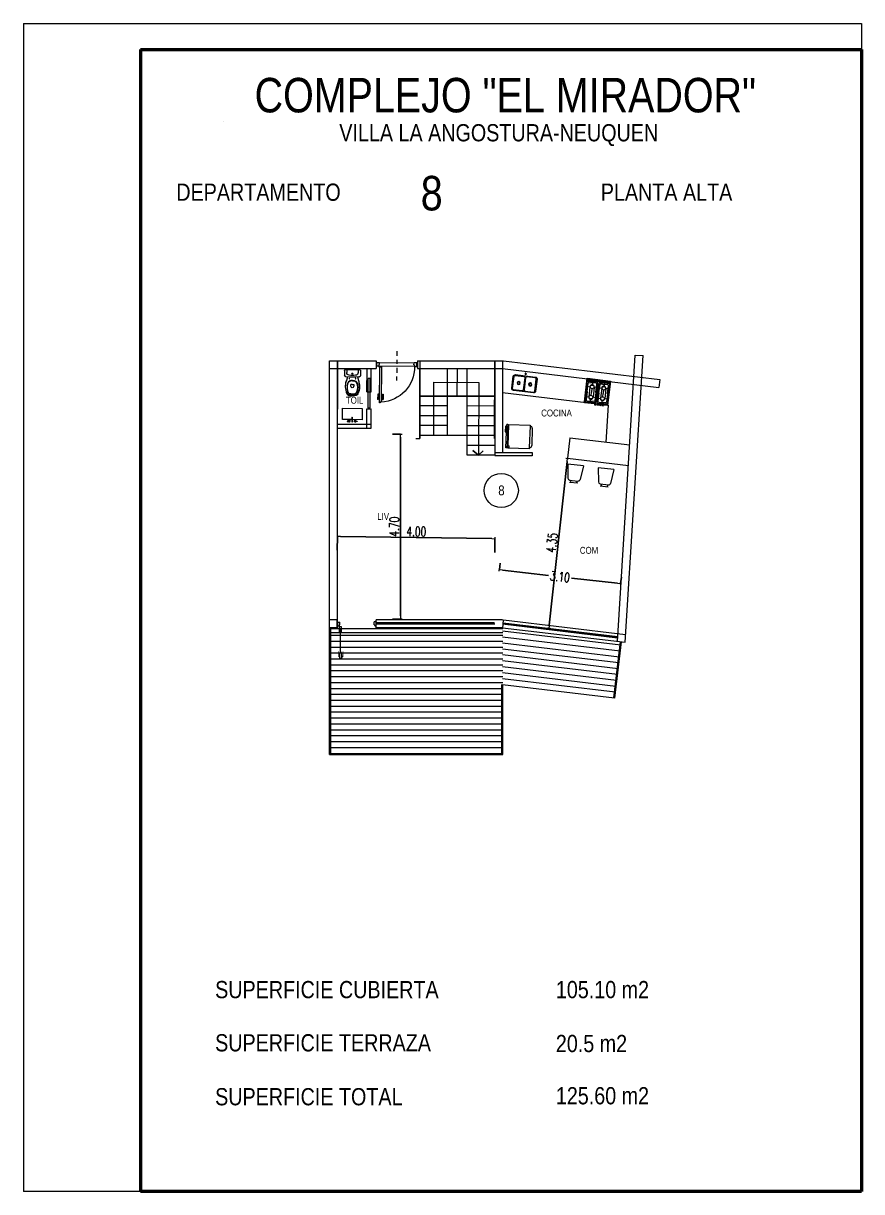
# Model space of a CAD drawing. Header units: millimetres. Extents: x 4525 to 9082, y 179 to 563.
# Drawn here: x 5240.97 to 5262.27, y 448.9 to 478.57 of the extents above; entities that cross this region are included whole.
import ezdxf

# ---------------------------------------------------------------- set-up
doc = ezdxf.new("R2010")
doc.units = ezdxf.units.MM
doc.header["$LTSCALE"] = 100
doc.linetypes.add('ACAD_ISO04W100', pattern=[30, 24, -3, 0, -3])
doc.linetypes.add('DASHDOT2', pattern=[0.5, 0.25, -0.125, 0, -0.125])
doc.layers.get('DEFPOINTS').update_dxf_attribs({"lineweight": 5})
for name, color, linetype, lineweight in [('000-Ejes', 251, 'ACAD_ISO04W100', 5), ('003-Equipamiento', 251, 'Continuous', 9), ('003-Mesada', 31, 'Continuous', 25), ('004-Carpinterias', 1, 'Continuous', 18), ('004-Carpinterias Puertas', 1, 'Continuous', 13), ('006-Cotas parciales', 7, 'Continuous', 5), ('A01-Barrido', 250, 'Continuous', 5), ('A01-Carpinterias', 1, 'Continuous', 18), ('EQ-cocinas', 24, 'Continuous', 18), ('HATCH MUROS', 251, 'Continuous', 9), ('SANIT', 12, 'Continuous', 13), ('SANIT-INT', 11, 'Continuous', 5)]:
    doc.layers.add(name, color=color, linetype=linetype, lineweight=lineweight)
doc.layers.add('CONT-MNR', color=47, linetype='Continuous')
doc.styles.add('AREAL', font='ARIALN.TTF')
doc.styles.add('COTAS', font='ROMANS.shx', dxfattribs={"width": 0.7})
doc.dimstyles.new('COTA40', dxfattribs={"dimscale": 0.4, "dimtxt": 0.3, "dimasz": 0.2, "dimexe": 0, "dimexo": 0, "dimgap": 0.09, "dimtad": 1, "dimzin": 0, "dimdsep": 46, "dimtxsty": 'COTAS', "dimblk1": 'COTA_N', "dimblk2": 'COTA_N', "dimsah": 1, "dimcen": 0.1, "dimclrd": 1, "dimclre": 8, "dimclrt": 5, "dimaunit": 1, "dimadec": 3, "dimazin": 0, "dimtfac": 1, "dimtix": 1, "dimtmove": 2, "dimatfit": 3, "dimldrblk": 'COTA_N', "dimfxl": 0, "dimtolj": 1, "dimtzin": 0, "dimarcsym": 0})

# ---------------------------------------------------------------- blocks, each defined once
blk = doc.blocks.new('COTA_N')
for p, q in [((-1, 0), (0, 0)), ((0, 0.5), (0, -0.5))]:
    blk.add_line(p, q)
at = {"const_width": 0.065}
blk.add_lwpolyline([(0.14, 0.14), (0.28, 0.28), (0, 0), (-0.14, -0.14), (-0.28, -0.28)], dxfattribs=at)
blk = doc.blocks.new('*D649')
at = {"layer": '006-Cotas parciales', "color": 8, "lineweight": -2, "ltscale": 100}
for p, q in [((5248.945, 465.192), (5248.95, 465.539)), ((5252.945, 465.138), (5252.95, 465.485))]:
    blk.add_line(p, q, dxfattribs=at)
at = {"layer": '006-Cotas parciales', "color": 1, "lineweight": -2, "ltscale": 100}
blk.add_line((5249.03, 465.538), (5252.87, 465.486), dxfattribs=at)
at = {"layer": 'DEFPOINTS', "color": 0, "ltscale": 100}
for p in [(5252.95, 465.485), (5248.945, 465.192), (5252.945, 465.138)]:
    blk.add_point(p, dxfattribs=at)
at = {"layer": '006-Cotas parciales', "color": 1, "lineweight": -2, "ltscale": 100, "xscale": 0.08000000000000002, "yscale": 0.08000000000000002, "zscale": 0.08000000000000002}
for p, rotation in [((5248.95, 465.539), 179.2243862951186), ((5252.95, 465.485), 359.2243862951186)]:
    blk.add_blockref('COTA_N', p, dxfattribs=dict(at, rotation=rotation))
at = {"layer": '006-Cotas parciales', "color": 5, "ltscale": 100, "insert": (5250.952, 465.668), "char_height": 0.12, "attachment_point": 5, "rotation": 359.2244, "style": 'COTAS'}
blk.add_mtext('\\A1;{\\H2x;4.00}', dxfattribs=at)
blk = doc.blocks.new('*D650')
at = {"layer": '006-Cotas parciales', "color": 8, "lineweight": -2, "ltscale": 100}
for p, q in [((5250.349, 468.139), (5250.552, 468.139)), ((5250.348, 463.442), (5250.551, 463.442))]:
    blk.add_line(p, q, dxfattribs=at)
at = {"layer": '006-Cotas parciales', "color": 1, "lineweight": -2, "ltscale": 100}
blk.add_line((5250.552, 468.059), (5250.551, 463.522), dxfattribs=at)
at = {"layer": 'DEFPOINTS', "color": 0, "ltscale": 100}
for p in [(5250.349, 468.139), (5250.348, 463.442), (5250.551, 463.442)]:
    blk.add_point(p, dxfattribs=at)
at = {"layer": '006-Cotas parciales', "color": 1, "lineweight": -2, "ltscale": 100, "xscale": 0.08000000000000002, "yscale": 0.08000000000000002, "zscale": 0.08000000000000002}
for p, rotation in [((5250.552, 468.139), 89.99190464222755), ((5250.551, 463.442), 269.9919046422276)]:
    blk.add_blockref('COTA_N', p, dxfattribs=dict(at, rotation=rotation))
at = {"layer": '006-Cotas parciales', "color": 5, "ltscale": 100, "insert": (5250.395, 465.791), "char_height": 0.12, "attachment_point": 5, "rotation": 89.9919, "style": 'COTAS'}
blk.add_mtext('\\A1;{\\H2x;4.70}', dxfattribs=at)
blk = doc.blocks.new('Anaf1')
at = {"layer": 'SANIT', "linetype": 'ByBlock'}
for p, q in [((-0.295, 0), (0.295, 0)), ((-0.295, -0.05), (-0.295, 0)), ((0.295, 0), (0.295, -0.625)), ((-0.295, -0.05), (-0.295, -0.616)), ((-0.286, -0.333), (-0.286, -0.092)), ((-0.266, -0.072), (-0.15, -0.072)), ((-0.034, -0.072), (-0.15, -0.072)), ((-0.014, -0.333), (-0.014, -0.092)), ((0.014, -0.333), (0.014, -0.092)), ((0.034, -0.072), (0.15, -0.072)), ((0.266, -0.072), (0.15, -0.072)), ((0.286, -0.333), (0.286, -0.092)), ((-0.286, -0.333), (-0.286, -0.574)), ((-0.014, -0.333), (-0.014, -0.574)), ((0.014, -0.333), (0.014, -0.574)), ((0.286, -0.333), (0.286, -0.574)), ((-0.295, -0.625), (-0.295, -0.616)), ((-0.035, -0.625), (-0.295, -0.625)), ((-0.266, -0.594), (-0.15, -0.594)), ((-0.034, -0.594), (-0.15, -0.594)), ((-0.035, -0.625), (-0.035, -0.643)), ((-0.035, -0.643), (0.001, -0.643)), ((0.001, -0.643), (0.001, -0.625)), ((0.028, -0.625), (0.001, -0.625)), ((0.028, -0.625), (0.028, -0.643)), ((0.028, -0.643), (0.064, -0.643)), ((0.034, -0.594), (0.15, -0.594)), ((0.064, -0.643), (0.064, -0.625)), ((0.091, -0.625), (0.064, -0.625)), ((0.091, -0.625), (0.091, -0.643)), ((0.091, -0.643), (0.127, -0.643)), ((0.127, -0.643), (0.127, -0.625)), ((0.154, -0.625), (0.127, -0.625)), ((0.266, -0.594), (0.15, -0.594)), ((0.154, -0.625), (0.154, -0.643)), ((0.154, -0.643), (0.19, -0.643)), ((0.295, -0.625), (0.19, -0.625)), ((0.19, -0.643), (0.19, -0.625))]:
    blk.add_line(p, q, dxfattribs=at)
for centre in [(-0.15, -0.203), (0.15, -0.203), (-0.15, -0.463), (0.15, -0.463)]:
    blk.add_circle(centre, 0.046, dxfattribs=at)
for centre, start, end in [((-0.266, -0.092), 90, 180), ((-0.034, -0.092), 0, 90), ((0.034, -0.092), 90, 180), ((0.266, -0.092), 0, 90), ((-0.266, -0.574), 180, 270), ((-0.034, -0.574), 270, 0), ((0.034, -0.574), 180, 270), ((0.266, -0.574), 270, 0)]:
    blk.add_arc(centre, 0.02, start, end, dxfattribs=at)
at = {"layer": 'SANIT-INT'}
for p, q in [((-0.295, -0.032), (0.295, -0.032)), ((-0.295, -0.05), (0.295, -0.05)), ((-0.286, -0.203), (-0.19, -0.203)), ((-0.258, -0.333), (-0.258, -0.12)), ((-0.238, -0.1), (-0.15, -0.1)), ((-0.205, -0.203), (-0.205, -0.463)), ((-0.15, -0.072), (-0.15, -0.163)), ((-0.062, -0.1), (-0.15, -0.1)), ((-0.15, -0.243), (-0.15, -0.333)), ((-0.014, -0.203), (-0.11, -0.203)), ((-0.095, -0.203), (-0.095, -0.463)), ((-0.042, -0.333), (-0.042, -0.12)), ((0.014, -0.203), (0.11, -0.203)), ((0.042, -0.333), (0.042, -0.12)), ((0.062, -0.1), (0.15, -0.1)), ((0.095, -0.203), (0.095, -0.463)), ((0.15, -0.072), (0.15, -0.163)), ((0.237, -0.1), (0.15, -0.1)), ((0.15, -0.243), (0.15, -0.333)), ((0.286, -0.203), (0.19, -0.203)), ((0.205, -0.203), (0.205, -0.463)), ((0.258, -0.333), (0.258, -0.12)), ((-0.286, -0.463), (-0.19, -0.463)), ((-0.258, -0.333), (-0.258, -0.546)), ((-0.238, -0.566), (-0.15, -0.566)), ((-0.15, -0.423), (-0.15, -0.333)), ((-0.15, -0.594), (-0.15, -0.503)), ((-0.062, -0.566), (-0.15, -0.566)), ((-0.014, -0.463), (-0.11, -0.463)), ((-0.042, -0.333), (-0.042, -0.546)), ((0.014, -0.463), (0.11, -0.463)), ((0.042, -0.333), (0.042, -0.546)), ((0.062, -0.566), (0.15, -0.566)), ((0.15, -0.423), (0.15, -0.333)), ((0.15, -0.594), (0.15, -0.503)), ((0.237, -0.566), (0.15, -0.566)), ((0.286, -0.463), (0.19, -0.463)), ((0.258, -0.333), (0.258, -0.546)), ((0.295, -0.616), (-0.295, -0.616)), ((0.001, -0.625), (-0.035, -0.625)), ((0.064, -0.625), (0.028, -0.625)), ((0.127, -0.625), (0.091, -0.625)), ((0.19, -0.625), (0.154, -0.625))]:
    blk.add_line(p, q, dxfattribs=at)
for centre, radius, start, end in [((-0.238, -0.12), 0.02, 90, 180), ((-0.15, -0.203), 0.055, 0, 180), ((-0.062, -0.12), 0.02, 0, 90), ((0.062, -0.12), 0.02, 90, 180), ((0.15, -0.203), 0.055, 0, 180), ((0.237, -0.121), 0.0209, 2.4007, 90.3937), ((-0.238, -0.546), 0.02, 180, 270), ((-0.15, -0.463), 0.055, 180, 0), ((-0.062, -0.546), 0.02, 270, 0), ((0.062, -0.546), 0.02, 180, 270), ((0.15, -0.463), 0.055, 180, 0), ((0.237, -0.545), 0.0209, 269.6063, 357.5993)]:
    blk.add_arc(centre, radius, start, end, dxfattribs=at)
blk = doc.blocks.new('MI PILETA 104EC')
at = {"layer": 'SANIT'}
for points in [[(-0.01, 0.104), (-0.01, 0.414, 0.414214), (-0.04, 0.444), (-0.255, 0.444, 0.414214), (-0.285, 0.414), (-0.285, 0.104, 0.414214), (-0.255, 0.074), (-0.04, 0.074, 0.414214)], [(0.04, 0.444), (0.255, 0.444, -0.414214), (0.285, 0.414), (0.285, 0.104, -0.414214), (0.255, 0.074), (0.04, 0.074, -0.414214), (0.01, 0.104), (0.01, 0.414, -0.414214)]]:
    blk.add_lwpolyline(points, format="xyb", close=True, dxfattribs=at)
at = {"layer": 'SANIT-INT'}
blk.add_lwpolyline([(0.305, 0.104), (0.305, 0.414, 0.414214), (0.255, 0.464), (-0.255, 0.464, 0.414214), (-0.305, 0.414), (-0.305, 0.104, 0.414214), (-0.255, 0.054), (0.255, 0.054, 0.414214)], format="xyb", close=True, dxfattribs=at)
for centre, radius in [((-0.147, 0.259), 0.041), ((0.148, 0.259), 0.041), ((-0.147, 0.259), 0.029), ((0, 0), 0.017), ((0.148, 0.259), 0.029)]:
    blk.add_circle(centre, radius, dxfattribs=at)
blk = doc.blocks.new('Hela1')
at = {"layer": 'SANIT'}
for p, q in [((-0.22, 0), (0.22, 0)), ((-0.3, -0.61), (-0.3, -0.06)), ((-0.3, -0.06), (-0.27, -0.06)), ((-0.27, -0.06), (-0.27, -0.05)), ((-0.27, -0.06), (0.27, -0.06)), ((0.27, -0.05), (0.27, -0.06)), ((0.27, -0.06), (0.3, -0.06)), ((0.3, -0.06), (0.3, -0.61)), ((-0.3, -0.61), (-0.29, -0.61)), ((-0.29, -0.63), (-0.3, -0.63)), ((-0.3, -0.63), (-0.3, -0.66)), ((-0.255, -0.66), (-0.3, -0.66)), ((-0.29, -0.61), (-0.29, -0.63)), ((-0.255, -0.69), (-0.255, -0.66)), ((-0.255, -0.69), (-0.105, -0.69)), ((-0.105, -0.69), (-0.105, -0.66)), ((0.3, -0.66), (-0.105, -0.66)), ((0.29, -0.61), (0.29, -0.63)), ((0.29, -0.61), (0.3, -0.61)), ((0.3, -0.63), (0.29, -0.63)), ((0.3, -0.63), (0.3, -0.66))]:
    blk.add_line(p, q, dxfattribs=at)
for centre, start, end in [((-0.22, -0.05), 90, 180), ((0.22, -0.05), 0, 90)]:
    blk.add_arc(centre, 0.05, start, end, dxfattribs=at)
at = {"layer": 'SANIT-INT'}
for p, q in [((0.24, -0.61), (0.24, -0.585)), ((0.24, -0.585), (0.29, -0.585)), ((0.29, -0.585), (0.29, -0.61)), ((-0.29, -0.61), (0.24, -0.61)), ((-0.29, -0.63), (0.26, -0.63)), ((-0.255, -0.66), (-0.105, -0.66)), ((0.29, -0.66), (0.24, -0.61)), ((0.29, -0.63), (0.29, -0.66))]:
    blk.add_line(p, q, dxfattribs=at)
blk = doc.blocks.new('INOD-MONACO-AP-PLANTA-CON-DPTO')
at = {"layer": 'SANIT'}
for p, q in [((-0.188, 0), (0.188, 0)), ((-0.204, -0.015), (-0.204, -0.142)), ((-0.174, -0.172), (-0.197, -0.156)), ((-0.13, -0.179), (-0.156, -0.27)), ((0.127, -0.18), (0.152, -0.27)), ((0.174, -0.172), (0.197, -0.156)), ((0.204, -0.015), (0.204, -0.142))]:
    blk.add_line(p, q, dxfattribs=at)
for points in [[(-0.002, -0.27, 0.121524), (-0.085, -0.286, 0.060693)], [(-0.002, -0.27, -0.121524), (0.081, -0.286, -0.060693)], [(-0.104, -0.3, 0.02892), (-0.111, -0.31, 0.156998), (-0.133, -0.488, 0.072829), (-0.105, -0.587, 0.204333), (-0.084, -0.607, 0.080392), (-0.002, -0.622)], [(0.099, -0.3, -0.02892), (0.107, -0.31, -0.156998), (0.129, -0.488, -0.072829), (0.101, -0.587, -0.204333), (0.08, -0.607, -0.080392), (-0.002, -0.622)], [(-0.124, -0.609, 0.122968), (-0.091, -0.634, 0.092568), (-0.002, -0.647, 0.093376)], [(0.12, -0.609, -0.122968), (0.087, -0.634, -0.092568), (-0.002, -0.647, -0.093376)]]:
    blk.add_lwpolyline(points, format="xyb", dxfattribs=at)
for centre, radius, start, end in [((-0.189, -0.017), 0.0168, 83.451, 131.9108), ((0.189, -0.017), 0.0168, 48.0892, 96.549), ((-0.188, -0.015), 0.017, 140.4696, 180), ((-0.188, -0.142), 0.017, 180, 235.4915), ((-0.165, -0.158), 0.017, 235.4915, 261.4564), ((0.408, -0.421), 0.583, 165.0356, 174.6982), ((0, 0.94), 1.127, 261.4564, 278.5436), ((-0.061, -0.336), 0.0558, 115.8294, 139.7492), ((0.057, -0.336), 0.0558, 40.2508, 64.1706), ((-0.412, -0.421), 0.583, 5.3018, 14.9644), ((0.165, -0.158), 0.017, 278.5436, 304.5085), ((0.188, -0.142), 0.017, 304.5085, 0), ((0.188, -0.015), 0.017, 0, 39.5304), ((0.107, -0.415), 0.285, 170.2891, 184.611), ((0.245, -0.406), 0.422, 184.3014, 206.071), ((-0.025, -0.535), 0.123, 207.5391, 216.6672), ((0.021, -0.535), 0.123, 323.3328, 332.4609), ((-0.249, -0.406), 0.422, 333.929, 356.9789), ((-0.111, -0.415), 0.285, 357.2885, 9.7109)]:
    blk.add_arc(centre, radius, start, end, dxfattribs=at)
at = {"layer": 'SANIT-INT'}
for p, q in [((-0.145, 0), (-0.145, -0.067)), ((0.145, 0), (0.145, -0.067)), ((0.002, -0.368), (-0.034, -0.369)), ((0.002, -0.368), (0.037, -0.369))]:
    blk.add_line(p, q, dxfattribs=at)
for points in [[(-0.156, -0.27, 0.058031), (-0.185, -0.429, 0.099768), (-0.142, -0.607, 0.155256), (-0.096, -0.647, 0.093906), (-0.002, -0.66, 0.093906)], [(-0.003, -0.279, 0.08742), (-0.06, -0.286, 0.121524)], [(0.152, -0.27, -0.058031), (0.181, -0.429, -0.099768), (0.138, -0.607, -0.155256), (0.092, -0.647, -0.093906), (-0.002, -0.66, -0.093906)], [(-0.002, -0.279, -0.08742), (0.056, -0.286, -0.121524)]]:
    blk.add_lwpolyline(points, format="xyb", dxfattribs=at)
for centre, radius in [((-0.082, -0.221), 0.00743), ((0, -0.11), 0.02), ((0.078, -0.221), 0.00743)]:
    blk.add_circle(centre, radius, dxfattribs=at)
for centre, radius, start, end in [((-0.075, -0.067), 0.07, 180, 265.7397), ((-0.036, -0.358), 0.0764, 108.7508, 160.6658), ((0, 0.94), 1.08, 265.7397, 274.2603), ((0.032, -0.358), 0.0764, 19.3342, 71.2492), ((0.075, -0.067), 0.07, 274.2603, 0), ((0.219, -0.443), 0.35, 174.9532, 203.9732), ((0.162, -0.448), 0.293, 156.8405, 172.9203), ((-0.071, -0.572), 0.0321, 203.9732, 250.1669), ((-0.034, -0.374), 0.005, 91.9734, 179.8282), ((0.152, -0.375), 0.191, 179.8282, 196.8593), ((-0.019, -0.427), 0.0118, 196.8593, 200.5908), ((0.002, -0.419), 0.0346, 200.5908, 269.6445), ((0.001, -0.419), 0.0346, 270.3555, 339.4092), ((-0.149, -0.375), 0.191, 343.1407, 0.1718), ((0.023, -0.427), 0.0118, 339.4092, 343.1407), ((0.037, -0.374), 0.005, 0.1718, 88.0266), ((0.067, -0.572), 0.0321, 289.8331, 336.0268), ((-0.223, -0.443), 0.35, 336.0268, 5.0468), ((-0.166, -0.448), 0.293, 7.0797, 23.1595), ((0.005, -0.362), 0.255, 250.1669, 268.5519), ((-0.009, -0.362), 0.255, 271.4481, 289.8331)]:
    blk.add_arc(centre, radius, start, end, dxfattribs=at)
blk = doc.blocks.new('*D651')
at = {"layer": '006-Cotas parciales', "color": 251, "lineweight": -2}
for p, q in [((5253.082, 464.862), (5253.063, 464.696)), ((5256.163, 464.509), (5256.144, 464.343))]:
    blk.add_line(p, q, dxfattribs=at)
at = {"layer": '006-Cotas parciales', "color": 1, "lineweight": -2}
for p, q in [((5253.142, 464.687), (5254.313, 464.553)), ((5256.065, 464.352), (5254.894, 464.486))]:
    blk.add_line(p, q, dxfattribs=at)
at = {"layer": 'DEFPOINTS', "color": 0}
for p in [(5253.082, 464.862), (5256.144, 464.343), (5256.163, 464.509)]:
    blk.add_point(p, dxfattribs=at)
at = {"layer": '006-Cotas parciales', "color": 1, "lineweight": -2, "xscale": 0.08000000000000002, "yscale": 0.08000000000000002, "zscale": 0.08000000000000002}
for p, rotation in [((5253.063, 464.696), 173.4718368102458), ((5256.144, 464.343), 353.4718368102457)]:
    blk.add_blockref('COTA_N', p, dxfattribs=dict(at, rotation=rotation))
at = {"layer": '006-Cotas parciales', "color": 5, "insert": (5254.603, 464.519), "char_height": 0.12, "attachment_point": 5, "rotation": 353.4718, "style": 'COTAS'}
blk.add_mtext('\\A1;{\\H2x;3.10}', dxfattribs=at)
blk = doc.blocks.new('PUERTA 1.04 0.90 PT')
at = {"layer": '000-Ejes', "linetype": 'DASHDOT2', "ltscale": 0.005}
blk.add_line((804.584, 1061.02), (803.739, 1061.02), dxfattribs=at)
at = {"layer": '004-Carpinterias', "color": 1, "linetype": 'Continuous'}
for p, q in [((803.266, 1060.606), (803.266, 1060.591)), ((803.281, 1060.606), (803.266, 1060.606)), ((803.266, 1060.606), (803.266, 1060.591)), ((803.281, 1060.633), (803.281, 1060.606)), ((803.331, 1060.633), (803.331, 1060.643)), ((803.379, 1060.643), (803.331, 1060.643)), ((803.486, 1060.681), (803.346, 1060.681)), ((803.346, 1060.663), (803.346, 1060.681)), ((803.486, 1060.663), (803.346, 1060.663)), ((803.379, 1060.633), (803.379, 1060.643)), ((803.486, 1060.663), (803.486, 1060.681)), ((803.331, 1060.591), (803.331, 1060.581)), ((803.379, 1060.581), (803.331, 1060.581)), ((803.346, 1060.561), (803.346, 1060.543)), ((803.486, 1060.561), (803.346, 1060.561)), ((803.486, 1060.543), (803.346, 1060.543)), ((803.379, 1060.591), (803.379, 1060.581)), ((803.486, 1060.561), (803.486, 1060.543))]:
    blk.add_line(p, q, dxfattribs=at)
at = {"layer": '004-Carpinterias', "linetype": 'Continuous'}
for p, q in [((804.181, 1060.633), (803.281, 1060.633)), ((803.266, 1060.591), (804.181, 1060.591))]:
    blk.add_line(p, q, dxfattribs=at)
at = {"layer": '004-Carpinterias', "ltscale": 0.01, "const_width": 0.02}
for points in [[(803.486, 1060.672), (803.346, 1060.672)], [(803.486, 1060.552), (803.346, 1060.552)]]:
    blk.add_lwpolyline(points, dxfattribs=at)
at = {"layer": 'A01-Barrido', "linetype": 'Continuous'}
for p, q in [((804.197, 1061.473), (804.196, 1060.568)), ((804.286, 1060.583), (804.287, 1061.458))]:
    blk.add_line(p, q, dxfattribs=at)
for points in [[(804.181, 1060.578), (804.181, 1060.613), (804.186, 1060.613), (804.186, 1060.58)], [(804.194, 1060.573), (804.226, 1060.573), (804.226, 1060.568), (804.192, 1060.568)]]:
    blk.add_lwpolyline(points, dxfattribs=at)
blk.add_circle((804.186, 1060.573), 0.0075, dxfattribs=at)
blk.add_arc((804.177, 1060.575), 0.898, 88.7484, 176.2981, dxfattribs=at)
at = {"layer": 'A01-Carpinterias', "linetype": 'Continuous'}
for p, q in [((804.197, 1061.473), (804.197, 1061.533)), ((804.197, 1061.533), (804.217, 1061.533)), ((804.217, 1061.528), (804.217, 1061.533)), ((804.217, 1061.528), (804.267, 1061.528)), ((804.267, 1061.533), (804.267, 1061.528)), ((804.267, 1061.533), (804.287, 1061.533)), ((804.287, 1061.533), (804.287, 1061.458)), ((804.287, 1061.533), (804.287, 1061.533)), ((804.237, 1061.473), (804.197, 1061.473)), ((804.237, 1061.458), (804.237, 1061.473)), ((804.237, 1061.458), (804.287, 1061.458)), ((804.181, 1060.591), (804.181, 1060.633)), ((804.196, 1060.568), (804.196, 1060.548)), ((804.236, 1060.568), (804.196, 1060.568)), ((804.196, 1060.548), (804.196, 1060.508)), ((804.196, 1060.548), (804.196, 1060.548)), ((804.196, 1060.508), (804.206, 1060.508)), ((804.196, 1060.508), (804.217, 1060.508)), ((804.217, 1060.513), (804.217, 1060.508)), ((804.217, 1060.513), (804.267, 1060.513)), ((804.236, 1060.583), (804.286, 1060.583)), ((804.236, 1060.583), (804.236, 1060.568)), ((804.267, 1060.508), (804.267, 1060.513)), ((804.267, 1060.508), (804.286, 1060.508)), ((804.286, 1060.508), (804.276, 1060.508)), ((804.286, 1060.508), (804.286, 1060.583))]:
    blk.add_line(p, q, dxfattribs=at)
blk = doc.blocks.new('*D652')
at = {"layer": '006-Cotas parciales', "color": 1, "lineweight": -2, "ltscale": 100}
blk.add_line((5254.782, 467.449), (5254.327, 463.285), dxfattribs=at)
at = {"layer": 'DEFPOINTS', "color": 0, "ltscale": 100}
for p in [(5254.791, 467.528), (5254.318, 463.205), (5254.318, 463.205)]:
    blk.add_point(p, dxfattribs=at)
at = {"layer": '006-Cotas parciales', "color": 1, "lineweight": -2, "ltscale": 100, "xscale": 0.08000000000000002, "yscale": 0.08000000000000002, "zscale": 0.08000000000000002}
for p, rotation in [((5254.791, 467.528), 83.75886672772307), ((5254.318, 463.205), 263.758866727723)]:
    blk.add_blockref('COTA_N', p, dxfattribs=dict(at, rotation=rotation))
at = {"layer": '006-Cotas parciales', "color": 5, "ltscale": 100, "insert": (5254.399, 465.384), "char_height": 0.12, "attachment_point": 5, "rotation": 83.7589, "style": 'COTAS'}
blk.add_mtext('\\A1;{\\H2x;4.35}', dxfattribs=at)

msp = doc.modelspace()

# ---------------------------------------------------------------- linework, layer by layer
at = {"layer": '003-Equipamiento'}
for p, q in [((5255.198, 467.336), (5254.801, 467.381)), ((5254.801, 467.381), (5254.805, 467.022)), ((5255.198, 467.336), (5255.114, 466.987)), ((5255.974, 467.239), (5255.577, 467.284)), ((5255.577, 467.284), (5255.581, 466.925)), ((5254.849, 466.973), (5255.06, 466.949)), ((5254.876, 466.97), (5254.87, 466.92)), ((5255.974, 467.239), (5255.89, 466.89)), ((5254.844, 466.923), (5255.054, 466.9)), ((5255.033, 466.952), (5255.027, 466.903)), ((5255.62, 466.826), (5255.83, 466.803)), ((5255.625, 466.876), (5255.836, 466.852)), ((5255.652, 466.873), (5255.646, 466.823)), ((5255.809, 466.855), (5255.804, 466.806)), ((5252.73, 463.223, 1.005), (5252.699, 463.223, 1.005))]:
    msp.add_line(p, q, dxfattribs=at)
for centre, start, end in [((5254.855, 467.023), 180.6779, 263.5528), ((5255.065, 466.999), 263.5528, 346.4278), ((5255.631, 466.926), 180.6779, 263.5528), ((5255.841, 466.902), 263.5528, 346.4278)]:
    msp.add_arc(centre, 0.05, start, end, dxfattribs=at)
at = {"layer": '003-Mesada', "ltscale": 100, "extrusion": (0.144869, -0.017663, 0.989293)}
msp.add_line((5255.222, 468.962), (5255.295, 469.558), dxfattribs=at)
at = {"layer": '004-Carpinterias', "linetype": 'Continuous', "extrusion": (-0.000864825, 0.14594, 0.989293)}
for p, q in [((5249.005, 463.109, 0.022), (5249.004, 463.257)), ((5249.03, 462.595, 0.109), (5249.026, 463.188, 0.022)), ((5249.046, 463.257), (5249.047, 463.109, 0.022)), ((5249.01, 462.431, 0.134), (5249.009, 462.595, 0.109)), ((5249.051, 462.595, 0.109), (5249.052, 462.446, 0.131))]:
    msp.add_line(p, q, dxfattribs=at)
at = {"layer": '004-Carpinterias', "color": 1, "linetype": 'Continuous', "extrusion": (-0.000864825, 0.14594, 0.989293)}
for p, q in [((5249.009, 462.513, 0.121), (5248.999, 462.513, 0.121)), ((5248.999, 462.513, 0.121), (5249, 462.466, 0.128)), ((5249.051, 462.595, 0.109), (5249.009, 462.595, 0.109)), ((5249.051, 462.514, 0.121), (5249.061, 462.514, 0.121)), ((5249.061, 462.514, 0.121), (5249.062, 462.466, 0.128)), ((5249.01, 462.466, 0.128), (5249, 462.466, 0.128)), ((5249.025, 462.431, 0.134), (5249.01, 462.431, 0.134)), ((5249.025, 462.431, 0.134), (5249.01, 462.431, 0.134)), ((5249.025, 462.446, 0.131), (5249.025, 462.431, 0.134)), ((5249.052, 462.446, 0.131), (5249.025, 462.446, 0.131)), ((5249.052, 462.466, 0.128), (5249.062, 462.466, 0.128))]:
    msp.add_line(p, q, dxfattribs=at)
at = {"layer": '004-Carpinterias', "color": 1, "linetype": 'Continuous'}
msp.add_line((5249.052, 462.446, 0.131), (5249.025, 462.446, 0.131), dxfattribs=at)
at = {"layer": '004-Carpinterias', "ltscale": 0.01, "const_width": 0.02, "elevation": 0.131}
for points in [[(5248.97, 462.621), (5248.97, 462.481)], [(5249.09, 462.622), (5249.09, 462.482)]]:
    msp.add_lwpolyline(points, dxfattribs=at)
at = {"layer": 'A01-Barrido', "linetype": 'Continuous', "extrusion": (-0.000864825, 0.14594, 0.989293)}
msp.add_circle((-5251.649, -427.799, 61.17), 0.0075, dxfattribs=at)
at = {"layer": 'A01-Carpinterias', "linetype": 'Continuous', "extrusion": (-0.000864825, 0.14594, 0.989293)}
for p, q in [((5248.959, 463.365, -1.934), (5249.009, 463.365, -1.934)), ((5248.96, 463.266, -1.92), (5248.959, 463.365, -1.934)), ((5248.995, 463.266, -1.92), (5248.96, 463.266, -1.92)), ((5248.995, 463.296, -1.924), (5248.995, 463.266, -1.92)), ((5249.01, 463.296, -1.924), (5248.995, 463.296, -1.924)), ((5249.004, 463.257), (5249.046, 463.257)), ((5249.005, 463.109, 0.022), (5249.047, 463.109, 0.022)), ((5249.01, 463.296, -1.924), (5249.009, 463.365, -1.934)), ((5249.88, 463.301, -0.006), (5249.879, 463.371, -0.016)), ((5249.929, 463.371, -0.016), (5249.879, 463.371, -0.016)), ((5249.88, 463.301, -0.006), (5249.895, 463.301, -0.006)), ((5249.895, 463.301, -0.006), (5249.895, 463.272, -0.001)), ((5249.895, 463.272, -0.001), (5249.93, 463.272, -0.001)), ((5249.929, 463.371, -0.016), (5249.929, 463.361, -0.015)), ((5249.93, 463.272, -0.001), (5249.93, 463.282, -0.003))]:
    msp.add_line(p, q, dxfattribs=at)
at = {"layer": 'CONT-MNR', "ltscale": 100}
msp.add_line((5246.042, 476.081, -1.005), (5246.042, 476.081, -1.005), dxfattribs=at)
at = {"layer": 'HATCH MUROS', "color": 0, "ltscale": 100}
for p, q in [((5240.968, 478.571), (5262.268, 478.571)), ((5240.968, 478.571), (5240.968, 448.904)), ((5262.268, 478.571), (5262.268, 448.904)), ((5248.745, 470.004), (5248.949, 470.004)), ((5248.745, 460.004), (5248.745, 470.004)), ((5248.745, 470.004), (5248.949, 470.004)), ((5248.946, 463.225), (5248.949, 470.004)), ((5248.949, 470.005), (5248.949, 468.775)), ((5248.949, 470.004), (5249.933, 470.004)), ((5250.981, 470.004), (5253.145, 470.004)), ((5250.981, 470.004), (5253.145, 470.004)), ((5251.045, 470.007), (5251.043, 468.027)), ((5252.943, 468.029), (5252.945, 470.004)), ((5252.945, 470.004), (5252.945, 467.604)), ((5253.145, 470.004), (5253.145, 467.675)), ((5253.169, 470.004), (5257.139, 469.526)), ((5256.061, 462.871), (5256.517, 470.148)), ((5256.26, 462.858), (5256.717, 470.135)), ((5248.745, 469.804), (5248.949, 469.804)), ((5248.949, 469.805), (5249.933, 469.805)), ((5249.699, 469.213), (5249.7, 469.807)), ((5249.803, 469.213), (5249.804, 469.805)), ((5250.981, 469.805), (5253.145, 469.804)), ((5251.043, 468.027), (5251.045, 469.806)), ((5251.743, 468.106), (5251.745, 469.806)), ((5251.994, 469.105), (5251.995, 469.805)), ((5252.243, 467.605), (5252.245, 469.805)), ((5253.145, 469.806), (5257.115, 469.328)), ((5255.222, 468.963), (5255.293, 469.559)), ((5255.814, 468.892), (5255.885, 469.488)), ((5252.944, 469.104), (5251.044, 469.106)), ((5251.044, 469.106), (5252.944, 469.104)), ((5253.145, 469.201), (5255.836, 468.877)), ((5249.698, 468.295), (5249.699, 468.782)), ((5249.802, 468.295), (5249.803, 468.782)), ((5251.744, 468.856), (5251.044, 468.856)), ((5252.944, 468.854), (5252.244, 468.855)), ((5255.777, 467.939), (5255.836, 468.877)), ((5251.744, 468.606), (5251.044, 468.606)), ((5252.944, 468.604), (5252.244, 468.605)), ((5251.744, 468.356), (5251.044, 468.356)), ((5252.944, 468.354), (5252.244, 468.355)), ((5250.943, 468.027), (5251.043, 468.027)), ((5252.943, 468.104), (5251.043, 468.106)), ((5252.943, 468.104), (5252.243, 468.105)), ((5252.943, 467.854), (5252.243, 467.855)), ((5252.943, 467.854), (5252.243, 467.855)), ((5254.854, 468.05), (5254.791, 467.528)), ((5254.854, 468.05), (5256.374, 467.867)), ((5252.943, 467.604), (5252.243, 467.605)), ((5252.945, 467.675), (5253.145, 467.675)), ((5254.791, 467.528), (5256.341, 467.342)), ((5248.945, 463.425), (5248.745, 463.425)), ((5248.945, 463.425), (5248.745, 463.425)), ((5248.942, 463.223), (5248.942, 463.423)), ((5249.933, 463.225), (5249.934, 463.425)), ((5253.146, 463.424), (5249.934, 463.425)), ((5253.169, 463.423), (5256.272, 463.049)), ((5248.945, 463.225), (5248.745, 463.225)), ((5248.745, 463.225), (5248.945, 463.225)), ((5248.945, 463.225), (5248.745, 463.225)), ((5248.745, 463.225), (5248.945, 463.225)), ((5248.945, 463.225), (5248.745, 463.225)), ((5253.146, 463.224), (5249.933, 463.225)), ((5249.933, 463.225), (5253.145, 463.224)), ((5253.146, 463.224), (5249.933, 463.225)), ((5249.933, 463.225), (5253.145, 463.224)), ((5253.146, 463.224), (5249.933, 463.225)), ((5253.145, 463.225), (5256.26, 462.858)), ((5248.745, 460.004), (5253.145, 460.004)), ((5253.145, 460.004), (5248.745, 460.004)), ((5248.745, 460.004), (5253.145, 460.004)), ((5253.145, 460.004), (5248.745, 460.004)), ((5248.745, 460.004), (5253.145, 460.004)), ((5253.146, 460.004), (5248.745, 460.004)), ((5248.745, 460.004), (5253.145, 460.004)), ((5253.146, 460.004), (5248.745, 460.004)), ((5262.268, 448.904), (5240.968, 448.904))]:
    msp.add_line(p, q, dxfattribs=at)
at = {"layer": 'HATCH MUROS', "color": 0, "lineweight": 50, "ltscale": 100}
for p, q in [((5243.946, 477.909), (5262.268, 477.909)), ((5243.946, 477.909), (5243.946, 448.904)), ((5262.268, 477.909), (5262.268, 448.904)), ((5262.268, 448.904), (5243.946, 448.904))]:
    msp.add_line(p, q, dxfattribs=at)
at = {"layer": 'HATCH MUROS', "color": 6, "ltscale": 100}
for p, q in [((5248.745, 470.004), (5248.949, 470.004)), ((5250.981, 470.004), (5253.169, 470.004))]:
    msp.add_line(p, q, dxfattribs=at)
at = {"layer": 'HATCH MUROS', "color": 0, "linetype": 'ByBlock', "ltscale": 100}
for p, q in [((5249.933, 470.004), (5249.933, 469.805)), ((5250.981, 470.004), (5250.981, 469.804)), ((5256.517, 470.148), (5256.717, 470.135)), ((5257.139, 469.526), (5257.115, 469.328)), ((5249.699, 469.213), (5249.803, 469.213)), ((5249.699, 468.782), (5249.803, 468.782)), ((5249.802, 468.386), (5248.949, 468.386)), ((5248.949, 468.295), (5249.802, 468.295)), ((5253.895, 467.586), (5252.95, 467.586)), ((5253.145, 467.675), (5253.895, 467.675)), ((5253.895, 467.675), (5253.895, 467.586)), ((5253.148, 463.204), (5253.169, 463.423))]:
    msp.add_line(p, q, dxfattribs=at)
at = {"layer": 'HATCH MUROS', "color": 1, "linetype": 'ByBlock', "ltscale": 100}
for p, q in [((5249.723, 469.551), (5249.723, 468.806)), ((5249.779, 469.556), (5249.732, 469.556)), ((5249.779, 468.806), (5249.779, 469.556)), ((5249.723, 468.806), (5249.779, 468.806))]:
    msp.add_line(p, q, dxfattribs=at)
at = {"layer": 'HATCH MUROS', "color": 2, "ltscale": 100}
for p, q in [((5251.394, 468.106), (5251.395, 469.456)), ((5251.395, 469.456), (5252.545, 469.455)), ((5252.545, 469.455), (5252.534, 467.605)), ((5252.534, 467.605), (5252.385, 467.725)), ((5252.385, 467.725), (5252.534, 467.605)), ((5252.534, 467.605), (5252.653, 467.715))]:
    msp.add_line(p, q, dxfattribs=at)
at = {"layer": 'HATCH MUROS', "color": 4, "ltscale": 100}
for p, q in [((5248.746, 463.225), (5248.745, 460.004)), ((5248.746, 463.204), (5253.148, 463.204)), ((5248.776, 463.225), (5248.775, 460.004)), ((5256.15, 462.777), (5253.146, 463.136)), ((5248.745, 463.105), (5253.147, 463.104)), ((5248.746, 463.034), (5253.148, 463.034)), ((5248.746, 462.884), (5253.148, 462.884)), ((5256.114, 462.479), (5253.145, 462.834)), ((5256.132, 462.628), (5253.146, 462.985)), ((5248.746, 462.734), (5253.148, 462.734)), ((5248.746, 462.584), (5253.148, 462.584)), ((5256.097, 462.33), (5253.145, 462.683)), ((5256.079, 462.182), (5253.145, 462.532)), ((5248.746, 462.434), (5253.148, 462.434)), ((5248.746, 462.284), (5253.148, 462.284)), ((5248.746, 462.284), (5253.148, 462.284)), ((5256.061, 462.033), (5253.145, 462.381)), ((5256.043, 461.884), (5253.145, 462.23)), ((5248.746, 462.134), (5253.148, 462.134)), ((5248.746, 462.134), (5253.148, 462.134)), ((5248.746, 461.984), (5253.148, 461.984)), ((5248.746, 461.984), (5253.148, 461.984)), ((5256.025, 461.735), (5253.145, 462.079)), ((5256.008, 461.586), (5253.145, 461.928)), ((5248.746, 461.834), (5253.148, 461.834)), ((5248.746, 461.684), (5253.148, 461.684)), ((5253.115, 461.784), (5253.115, 460.004)), ((5255.99, 461.437), (5253.145, 461.777)), ((5253.145, 461.777), (5253.145, 460.004)), ((5248.746, 461.534), (5253.148, 461.534)), ((5248.746, 461.384), (5253.148, 461.384)), ((5248.745, 461.234), (5253.148, 461.234)), ((5248.745, 461.234), (5253.148, 461.234)), ((5248.745, 461.084), (5253.148, 461.084)), ((5248.745, 460.934), (5253.147, 460.934)), ((5248.745, 460.784), (5253.147, 460.784)), ((5248.745, 460.634), (5253.147, 460.634)), ((5248.745, 460.484), (5253.147, 460.484)), ((5248.745, 460.334), (5253.147, 460.334)), ((5248.745, 460.184), (5253.147, 460.184)), ((5248.745, 460.034), (5253.147, 460.034)), ((5248.745, 460.004), (5253.147, 460.004))]:
    msp.add_line(p, q, dxfattribs=at)
at = {"layer": 'HATCH MUROS', "color": 3, "ltscale": 100}
for p, q in [((5249.934, 463.358), (5252.933, 463.357)), ((5249.934, 463.346), (5252.942, 463.346)), ((5249.934, 463.325), (5252.947, 463.324)), ((5256.065, 462.963), (5253.145, 463.312)), ((5256.067, 462.984), (5253.153, 463.333)), ((5256.069, 462.996), (5253.163, 463.343))]:
    msp.add_line(p, q, dxfattribs=at)
at = {"layer": 'HATCH MUROS', "color": 4, "linetype": 'ByBlock', "ltscale": 100}
for p, q in [((5256.129, 462.865), (5255.959, 461.44)), ((5256.16, 462.862), (5255.99, 461.437))]:
    msp.add_line(p, q, dxfattribs=at)
at = {"layer": 'HATCH MUROS', "color": 0, "ltscale": 100}
msp.add_circle((5253.11, 466.709), 0.435, dxfattribs=at)
at = {"layer": 'SANIT', "ltscale": 0.01, "extrusion": (0.00937, -0.000115532, 0.999956)}
for p, q in [((5249.271, 468.469, 0), (5249.196, 468.47, 0)), ((5249.196, 468.46, 0), (5249.271, 468.459, 0)), ((5249.271, 468.459, 0), (5249.271, 468.469, 0)), ((5249.315, 468.574), (5249.314, 468.459)), ((5249.334, 468.459), (5249.335, 468.574)), ((5249.376, 468.468, 0), (5249.451, 468.467, 0)), ((5249.376, 468.458, 0), (5249.376, 468.468, 0)), ((5249.451, 468.457, 0), (5249.376, 468.458, 0)), ((5249.451, 468.467, 0), (5249.451, 468.457, 0))]:
    msp.add_line(p, q, dxfattribs=at)
at = {"layer": 'SANIT', "ltscale": 0.01, "extrusion": (-0.00937, 0.000115532, 0.999956)}
msp.add_line((5249.196, 468.47, 0), (5249.196, 468.46, 0), dxfattribs=at)
at = {"layer": 'SANIT', "ltscale": 0.01, "extrusion": (0.00937, -0.000115532, 0.999956)}
for centre, start, end in [((5249.093, 468.465, 49.132), 179.2936, 269.2936), ((5249.094, 468.564, 49.133), 89.2936, 179.2936), ((5249.093, 468.465, 49.132), 269.2936, 359.2936), ((5249.094, 468.564, 49.133), 359.2936, 89.2936)]:
    msp.add_arc(centre, 0.01, start, end, dxfattribs=at)
at = {"layer": 'SANIT-INT'}
msp.add_lwpolyline([(5249.314, 468.51), (5249.074, 468.512), (5249.078, 468.796), (5249.578, 468.789), (5249.574, 468.506), (5249.334, 468.509)], dxfattribs=at)
at = {"layer": 'SANIT-INT', "extrusion": (0.00937, -0.000115532, 0.999956)}
for centre, radius, start, end in [((5249.018, 468.486, 49.132), 0.0275, 189.7693, 168.8179), ((5249.018, 468.47, 49.132), 0.0175, 15.8952, 162.6921), ((5249.018, 468.47, 49.132), 0.0175, 195.8952, 342.6921), ((5249.168, 468.484, 49.133), 0.0275, 9.7693, 348.8179), ((5249.168, 468.468, 49.133), 0.0175, 15.8952, 162.6921), ((5249.168, 468.484, 49.133), 0.0175, 195.8952, 342.6921)]:
    msp.add_arc(centre, radius, start, end, dxfattribs=at)

# ---------------------------------------------------------------- block references
at = {"layer": '004-Carpinterias', "ltscale": 0.01, "extrusion": (2.53967e-20, 7.35197e-18, -1), "zscale": -0.9999999999999999, "rotation": 0.197935527463714}
msp.add_blockref('INOD-MONACO-AP-PLANTA-CON-DPTO', (-5249.329, 469.772), dxfattribs=at)
at = {"layer": '004-Carpinterias Puertas', "xscale": -1, "rotation": 269.4110412046751}
msp.add_blockref('PUERTA 1.04 0.90 PT', (4181.225, -323.385), dxfattribs=at)
at = {"layer": 'EQ-cocinas', "extrusion": (0.017975, 0.144831, 0.989293), "xscale": -1, "rotation": 359.9999953181111}
msp.add_blockref('MI PILETA 104EC', (-5155.883, -1101.261, 162.422), dxfattribs=at)
at = {"layer": 'EQ-cocinas', "rotation": 353.0487224719761}
msp.add_blockref('Anaf1', (5255.593, 469.522), dxfattribs=at)
at = {"layer": 'EQ-cocinas', "extrusion": (0.145863, -0.004805, 0.989293), "rotation": 180.0000046816178}
msp.add_blockref('Hela1', (640.793, -5179.588, 764.015), dxfattribs=at)

# ---------------------------------------------------------------- texts
at = {"style": 'AREAL'}
for s, height, p in [('COMPLEJO "EL MIRADOR"', 0.875, (5246.844, 476.311, -2.75)), ('VILLA LA ANGOSTURA-NEUQUEN', 0.4375, (5248.996, 475.575, -1.375)), ('8', 0.875, (5251.065, 473.822, -2.75)), ('DEPARTAMENTO ', 0.4375, (5244.855, 474.066, -1.375)), ('PLANTA ALTA', 0.4375, (5255.64, 474.066, -1.375)), ('TOIL', 0.175, (5249.163, 468.913, -0.77)), ('COCINA', 0.175, (5254.126, 468.589, 1.149)), ('8', 0.25, (5253.036, 466.587, -1.1)), ('LIV', 0.175, (5249.96, 465.962, -0.77)), ('COM', 0.175, (5255.107, 465.102, -0.77)), ('SUPERFICIE CUBIERTA', 0.4375, (5245.841, 453.816, -1.375)), ('105.10 m2', 0.4375, (5254.498, 453.816, -1.375)), ('SUPERFICIE TERRAZA', 0.4375, (5245.841, 452.465, -1.375)), ('20.5 m2', 0.4375, (5254.498, 452.447, -1.375)), ('SUPERFICIE TOTAL', 0.4375, (5245.841, 451.096, -1.375)), ('125.60 m2', 0.4375, (5254.498, 451.121, -1.375))]:
    msp.add_text(s, height=height, dxfattribs=at).set_placement(p)

# ---------------------------------------------------------------- dimensions: what is measured, and where the dimension line sits
at = {"layer": '006-Cotas parciales', "ltscale": 100}
for p1, p2, distance, picture, middle in [((5250.349, 468.139), (5250.348, 463.442), 0.203, '*D650', (5250.395, 465.791)), ((5254.791, 467.528), (5254.318, 463.205), 0, '*D652', (5254.399, 465.384)), ((5248.945, 465.192), (5252.945, 465.138), 0.347, '*D649', (5250.952, 465.668))]:
    dim = msp.add_aligned_dim(p1=p1, p2=p2, distance=distance, text='{\\H2x;<>}', dimstyle='COTA40', dxfattribs=at)
    dim.commit()
    dim.dimension.update_dxf_attribs({"geometry": picture, "text_midpoint": middle})
at = {"layer": '006-Cotas parciales', "color": 0}
dim = msp.add_linear_dim(base=(5256.144, 464.343), p1=(5253.082, 464.862), p2=(5256.163, 464.509), angle=353.4718, text='{\\H2x;<>}', dimstyle='COTA40', override={"dimclre": 251}, dxfattribs=at)
dim.commit()
dim.dimension.update_dxf_attribs({"geometry": '*D651', "text_midpoint": (5254.603, 464.519), "dimtype": 161})

doc.saveas('drawing.dxf')
